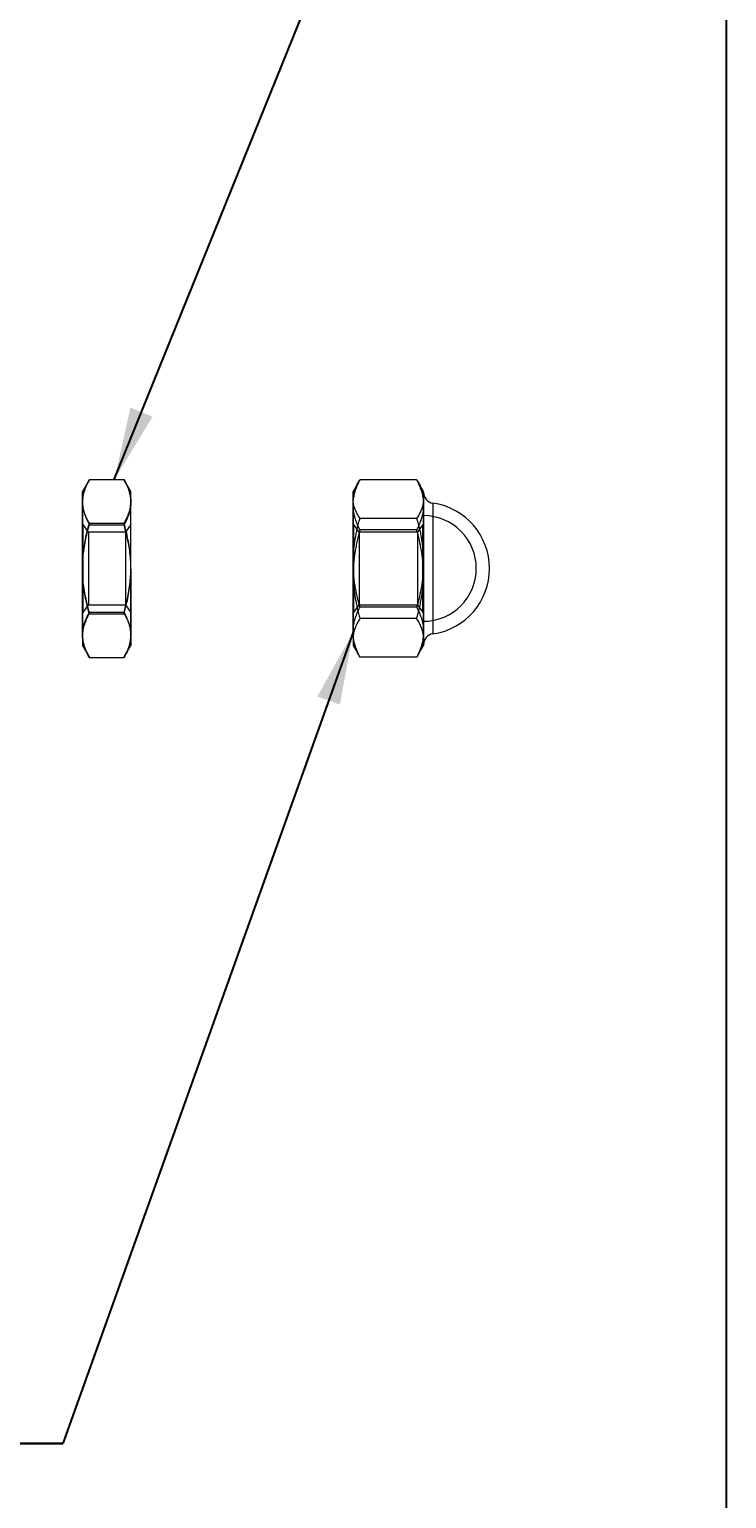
# Model space of a CAD drawing. Header units: inches. Extents: x 0.03 to 2.74, y 0.01 to 1.91.
# Drawn here: x 2.6325 to 2.7365, y 0.3459 to 0.5649 of the extents above; entities that cross this region are included whole.
import ezdxf

# ---------------------------------------------------------------- set-up
doc = ezdxf.new("R2010")
doc.units = ezdxf.units.IN
doc.header["$MEASUREMENT"] = 0
doc.layers.add('SLD-0_0', color=7, linetype='Continuous')
doc.styles.add('SLDTEXTSTYLE0', font='TXT', dxfattribs={"width": 0.75})
doc.dimstyles.new('SLDDIMSTYLE1', dxfattribs={"dimtxt": 0.18, "dimasz": 0.01083333333333333, "dimexe": 0, "dimexo": 0.0625, "dimgap": 0, "dimtad": 0, "dimtih": 1, "dimtoh": 1, "dimdec": 0, "dimrnd": 1e-09, "dimzin": 0, "dimdsep": 46, "dimtxsty": 'Standard', "dimsah": 1, "dimcen": 0.09, "dimadec": 0, "dimazin": 0, "dimtfac": 0.01083333333333333, "dimtdec": 0, "dimtofl": 0, "dimtmove": 0, "dimatfit": 3, "dimfxl": 1, "dimfrac": 2, "dimtolj": 1, "dimtzin": 0, "dimarcsym": 0})

# ---------------------------------------------------------------- blocks, each defined once
blk = doc.blocks.new('SW_NOTE_48')
at = {"layer": 'SLD-0_0', "color": 0}
for p, q in [((-0.164824521934758, -4.553079989440438e-17), (0, -4.553079989440438e-17)), ((0, -4.553079989440438e-17), (-0.164824521934758, -4.553079989440438e-17)), ((-0.164824521934758, -4.553079989440438e-17), (0, -4.553079989440438e-17)), ((0, -4.553079989440438e-17), (-0.164824521934758, -4.553079989440438e-17)), ((-0.164824521934758, -4.553079989440438e-17), (0, -4.553079989440438e-17)), ((0, -4.553079989440438e-17), (-0.164824521934758, -4.553079989440438e-17))]:
    blk.add_line(p, q, dxfattribs=at)
at = {"layer": 'SLD-0_0', "color": 0, "insert": (-0.1647976792640759, 0.01355897489291128), "char_height": 0.01148293963254593, "attachment_point": 1, "style": 'SLDTEXTSTYLE0'}
blk.add_mtext('STAINLESS ACORN NUT', dxfattribs=at)

msp = doc.modelspace()

# ---------------------------------------------------------------- linework, layer by layer
at = {"linetype": 'Continuous', "lineweight": 15}
for p, q in [((2.641383351608257, 0.4977492362889238), (2.640398154100454, 0.4960426716977481)), ((2.641423831140634, 0.4978184957666102), (2.646590349234354, 0.4978184957666102)), ((2.647616026274534, 0.4960426716977481), (2.646630633213434, 0.4977492362889238)), ((2.681486834996061, 0.497309151233935), (2.680755465667124, 0.4960426716977481)), ((2.690228654009822, 0.4977821213256998), (2.681781142707304, 0.4977821213256998)), ((2.691254331050002, 0.4960426716977481), (2.690522570614472, 0.4973098486564339)), ((2.640398154100454, 0.4944495295463066), (2.640398154100454, 0.4960421583703447)), ((2.647616026274534, 0.4944495295463066), (2.647616026274534, 0.4960421583703447)), ((2.680755465667124, 0.4940480891837799), (2.680755465667124, 0.4960398086752664)), ((2.691254331050002, 0.4940480891837799), (2.691254331050002, 0.4960398086752664)), ((2.691254331050002, 0.4731951106347231), (2.691254331050002, 0.4959243527868004)), ((2.640398154100454, 0.4945580799589896), (2.640398154100454, 0.4846682819444104)), ((2.640398154100454, 0.4844511814771131), (2.640398154100454, 0.4944495295463066)), ((2.647616026274534, 0.4846682819444104), (2.647616026274534, 0.4945580799589896)), ((2.647616026274534, 0.4844511814771131), (2.647616026274534, 0.4944495295463066)), ((2.680755465667124, 0.4854166006142224), (2.680755465667124, 0.4949049578962705)), ((2.680755465667124, 0.4940480891837799), (2.680755465667124, 0.4837028628073011)), ((2.691254331050002, 0.4854166006142224), (2.691254331050002, 0.4949049578962705)), ((2.691254331050002, 0.4940480891837799), (2.691254331050002, 0.4837028628073011)), ((2.692660359251889, 0.4942983508066252), (2.692660359251889, 0.4748181991763324)), ((2.640481459804765, 0.4911214118124511), (2.640398154100454, 0.4911214118124511)), ((2.640398154100454, 0.4911212895916408), (2.640398154100454, 0.4780001033909256)), ((2.641285574960003, 0.4899731175082004), (2.640481459804765, 0.4911214118124511)), ((2.640481459804765, 0.4779981738298828), (2.640481459804765, 0.4911193600305979)), ((2.641423831140634, 0.4912976641513691), (2.646590349234354, 0.4912976641513691)), ((2.641423831140634, 0.491080563326003), (2.646590349234354, 0.491080563326003)), ((2.647616026274534, 0.4911214118124511), (2.646811911119296, 0.4899731175082004)), ((2.647616026274534, 0.4779981738298828), (2.647616026274534, 0.4911193600305979)), ((2.680838966924733, 0.4911214118124511), (2.680755465667124, 0.4911214118124511)), ((2.680755465667124, 0.4779980875114355), (2.680755465667124, 0.491121375910088)), ((2.681642886526674, 0.4899731175082004), (2.680838966924733, 0.4911214118124511)), ((2.680838966924733, 0.4779980875114355), (2.680838966924733, 0.491121375910088)), ((2.690228654009822, 0.4920277952307214), (2.681781142707304, 0.4920277952307214)), ((2.691170829792394, 0.4911214118124511), (2.690366910190452, 0.4899731175082004)), ((2.691254331050002, 0.4911214118124511), (2.691170829792394, 0.4911214118124511)), ((2.691170829792394, 0.4779980875114355), (2.691170829792394, 0.491121375910088)), ((2.691254331050002, 0.4766862571797003), (2.691254331050002, 0.4924323598627118)), ((2.691254331050002, 0.4779980875114355), (2.691254331050002, 0.491121375910088)), ((2.646811911119296, 0.4899731175082004), (2.641285574960003, 0.4899731175082004)), ((2.641285574960003, 0.48997287574016), (2.641285574960003, 0.4791465876813635)), ((2.646811911119296, 0.48997287574016), (2.646811911119296, 0.4791465876813635)), ((2.690366910190452, 0.4899731175082004), (2.681642886526674, 0.4899731175082004)), ((2.681642886526674, 0.4899726015072169), (2.681642886526674, 0.4791468619143067)), ((2.690228654009822, 0.4903140574238001), (2.681781142707304, 0.4903140574238001)), ((2.690366910190452, 0.4899726015072169), (2.690366910190452, 0.4791468619143067)), ((2.640398154100454, 0.4846682819444104), (2.640398154100454, 0.4746699338752169)), ((2.640398154100454, 0.474561383462534), (2.640398154100454, 0.4844511814771131)), ((2.647616026274534, 0.4746699338752169), (2.647616026274534, 0.4846682819444104)), ((2.647616026274534, 0.4844511814771131), (2.647616026274534, 0.474561383462534)), ((2.680755465667124, 0.4750713742377436), (2.680755465667124, 0.4854166006142224)), ((2.691254331050002, 0.4750713742377436), (2.691254331050002, 0.4854166006142224)), ((2.680755465667124, 0.4837028628073011), (2.680755465667124, 0.474214505525253)), ((2.691254331050002, 0.4837028628073011), (2.691254331050002, 0.474214505525253)), ((2.640398154100454, 0.4779980516090724), (2.640481459804765, 0.4779980516090724)), ((2.640481459804765, 0.4779980516090724), (2.641285574960003, 0.4791463459133231)), ((2.641285574960003, 0.4791463459133231), (2.646811911119296, 0.4791463459133231)), ((2.641423831140634, 0.4780389000955206), (2.646590349234354, 0.4780389000955206)), ((2.641423831140634, 0.4778217992701545), (2.646590349234354, 0.4778217992701545)), ((2.646811911119296, 0.4791463459133231), (2.647616026274534, 0.4779980516090724)), ((2.680755465667124, 0.4779980516090724), (2.680838966924733, 0.4779980516090724)), ((2.680838966924733, 0.4779980516090724), (2.681642886526674, 0.4791463459133231)), ((2.681642886526674, 0.4791463459133231), (2.690366910190452, 0.4791463459133231)), ((2.690228654009822, 0.4788054059977235), (2.681781142707304, 0.4788054059977235)), ((2.690366910190452, 0.4791463459133231), (2.691170829792394, 0.4779980516090724)), ((2.691170829792394, 0.4779980516090724), (2.691254331050002, 0.4779980516090724)), ((2.690228654009822, 0.4770916681908022), (2.681781142707304, 0.4770916681908022)), ((2.640398154100454, 0.4746699338752169), (2.640398154100454, 0.4730773050511788)), ((2.647616026274534, 0.4746699338752169), (2.647616026274534, 0.4730773050511788)), ((2.680755465667124, 0.4750713742377436), (2.680755465667124, 0.4730796547462572)), ((2.691254331050002, 0.4750713742377436), (2.691254331050002, 0.4730796547462572)), ((2.640398154100454, 0.4730767917237755), (2.641383351608257, 0.4713702271325997)), ((2.641423831140634, 0.4713009676549134), (2.646590349234354, 0.4713009676549134)), ((2.646630633213434, 0.4713702271325997), (2.647616026274534, 0.4730767917237755)), ((2.680755465667124, 0.4730767917237755), (2.681486834996061, 0.4718103121875885)), ((2.690228654009822, 0.4713373420958238), (2.681781142707304, 0.4713373420958238)), ((2.690522570614472, 0.4718096147650896), (2.691254331050002, 0.4730767917237755))]:
    msp.add_line(p, q, dxfattribs=at)
for centre, radius, start, end in [((2.692894573006238, 0.4959247340445695), 0.001640241964072728, 179.9943993534487, 261.7905489415828), ((2.691254407711227, 0.4845599198267863), 0.009842316307075894, 359.9989049067374, 81.78734009576287), ((2.691254325084425, 0.4845597883831483), 0.007873959449642975, 359.9995876168022, 89.99995659078736), ((2.691254207153295, 0.4845597929685672), 0.007874077380807505, 270.0009015352627, 359.9995542571457), ((2.691254407711227, 0.4845595435947373), 0.009842316307075894, 278.212659904238, 0.001095093258902949), ((2.692894573006238, 0.4731947293769541), 0.001640241964072728, 98.209451058418, 180.0056006465521)]:
    msp.add_arc(centre, radius, start, end, dxfattribs=at)
for points, knots in [([(2.640398154100454, 0.4945580799589896), (2.640399225744997, 0.4946353334842781), (2.640402061156895, 0.4948397348094986), (2.640432414434565, 0.4951712740174647), (2.64049525009761, 0.4955517913971449), (2.640586800406433, 0.4959314944740697), (2.640706086076304, 0.4963115694614222), (2.640851345836069, 0.4966909790003428), (2.641078115198572, 0.4972016107438304), (2.641284776980839, 0.4975703717488966), (2.641423831140634, 0.4978184957666102)], [0, 0, 0, 0, 0.06700096903938899, 0.1772745879435666, 0.288355621859807, 0.4012651158473401, 0.5157536834384725, 0.6336257537810213, 0.753481933529467, 1, 1, 1, 1]), ([(2.641423831140634, 0.4978184957666102), (2.641277763663161, 0.497548644466984), (2.641060174248075, 0.4971466604835396), (2.640825514096229, 0.4965890789125303), (2.640674876822767, 0.4961697302364587), (2.640554136244032, 0.4957452922384039), (2.64046529371889, 0.4953158297707478), (2.640408764293533, 0.494883597315977), (2.640401684773829, 0.49459397098163), (2.640398154100454, 0.4944495295463066)], [0, 0, 0, 0, 0.2582662146441424, 0.3847262618174757, 0.5091793512644728, 0.6334356922703178, 0.7560936454489718, 0.8783598735409232, 1, 1, 1, 1]), ([(2.646590349234354, 0.4978184957666102), (2.646736262243668, 0.4975486067618495), (2.646953640581498, 0.4971465314189498), (2.647188790867445, 0.4965891755939797), (2.647338958293461, 0.4961696410560041), (2.64746018815675, 0.4957453625693874), (2.647548616814618, 0.4953157964561352), (2.647605190594115, 0.4948835975252173), (2.647612420544471, 0.4945939719717202), (2.647616026274534, 0.4944495295463066)], [0, 0, 0, 0, 0.2582452486882441, 0.3847287036039674, 0.5091653456989791, 0.6334386454672328, 0.7560874497311245, 0.8783556218563252, 1, 1, 1, 1]), ([(2.647616026274534, 0.4945580799589896), (2.647614878689894, 0.4946353335955941), (2.647611842390135, 0.4948397326351038), (2.647581531471224, 0.4951712527955639), (2.647518990192848, 0.4955518128592684), (2.64742736632467, 0.4959314929732023), (2.647308084923507, 0.4963115639376662), (2.647162878823527, 0.4966910284227453), (2.646935752668989, 0.4972014942011495), (2.646729269545141, 0.4975703394350993), (2.646590349234354, 0.4978184957666102)], [0, 0, 0, 0, 0.06700309326299206, 0.1772779704500965, 0.2883510772289676, 0.4012618595762187, 0.5157517335451715, 0.6336251488731767, 0.753505723688276, 1, 1, 1, 1]), ([(2.680755465667124, 0.4949049578962705), (2.680756613171284, 0.4949731376453702), (2.680759651131433, 0.4951536401376814), (2.680790034323809, 0.4954465021846848), (2.68087418257963, 0.4958984574381015), (2.681056399670191, 0.4964660273408584), (2.681372040202937, 0.4971363841100432), (2.681642670683272, 0.4975635537581823), (2.681781142707304, 0.4977821213256998)], [0, 0, 0, 0, 0.06601160628844292, 0.1747624421309461, 0.2845919721379038, 0.5107240778021751, 0.7496548534629057, 1, 1, 1, 1]), ([(2.680755465667124, 0.4940480891837799), (2.680759058035173, 0.4942084382696023), (2.68076626320562, 0.4945300485496418), (2.680832007874396, 0.495086181350221), (2.680960321268637, 0.4957147279810563), (2.681174159609655, 0.4964114449004079), (2.681447083984128, 0.4971041656047462), (2.681669080580803, 0.4975546967608172), (2.681781142707304, 0.4977821213256998)], [0, 0, 0, 0, 0.1230411447219794, 0.2467821803127368, 0.4292444254518288, 0.6146360537272318, 0.8054713272954267, 1, 1, 1, 1]), ([(2.690228654009822, 0.4977821213256998), (2.690374213679518, 0.4975523397848173), (2.690590369325782, 0.4972111149278717), (2.690826550430379, 0.4967334834087976), (2.690976791343376, 0.4963752001346499), (2.69109817344565, 0.4960127550961748), (2.691186754929171, 0.4956456292599451), (2.691243465226344, 0.4952761346575624), (2.691250718351121, 0.4950283677649281), (2.691254331050002, 0.4949049578962705)], [0, 0, 0, 0, 0.2630705235437109, 0.3906588902575852, 0.5153084922707171, 0.6389511526479896, 0.7602305924513751, 0.8805735876207286, 1, 1, 1, 1]), ([(2.690228654009822, 0.4977821213256998), (2.690339688039136, 0.4975568935644704), (2.690559662480141, 0.4971106848554703), (2.69083219930086, 0.496420364474411), (2.691047951166843, 0.4957216884739265), (2.691177412966094, 0.4950887752762124), (2.69124361419142, 0.494530344380682), (2.691250761271744, 0.4942087280597526), (2.691254331050002, 0.4940480891837799)], [0, 0, 0, 0, 0.1926685510192719, 0.381704213308193, 0.5689615861941641, 0.7532155440385202, 0.8767376683539143, 1, 1, 1, 1]), ([(2.641423831140634, 0.4912976641513691), (2.641277831977772, 0.4915586644796924), (2.641060480206658, 0.4919472207050168), (2.640825615075149, 0.4924872105638506), (2.640674966992275, 0.4928930377274922), (2.640554194156437, 0.4933038343578195), (2.640465325059934, 0.4937195108953871), (2.64040876956833, 0.4941378999622197), (2.640401685984173, 0.494418281420948), (2.640398154100454, 0.4945580799589896)], [0, 0, 0, 0, 0.2591780636113061, 0.3858433846831957, 0.5103357223257455, 0.634470956910392, 0.7568714481064396, 0.8787758068416963, 1, 1, 1, 1]), ([(2.640398154100454, 0.4944495295463066), (2.640399225662926, 0.4943697059507682), (2.640402060469092, 0.4941585335491037), (2.640432400505517, 0.4938160399851397), (2.640495216529776, 0.4934229089620358), (2.640586742539222, 0.4930306060464512), (2.640706005094584, 0.4926378979684853), (2.640851251932917, 0.4922458606337701), (2.64107783940985, 0.4917185672986746), (2.6412847148099, 0.4913370919183787), (2.641423831140634, 0.491080563326003)], [0, 0, 0, 0, 0.06723378099416227, 0.1778661924431607, 0.2892416305826534, 0.4023500863890619, 0.5169141211476511, 0.6347219974285822, 0.7543635666534229, 1, 1, 1, 1]), ([(2.646590349234354, 0.4912976641513691), (2.646736194529868, 0.4915587031579799), (2.646953337268202, 0.4919473528193024), (2.647188687808413, 0.4924871115206851), (2.64733886987515, 0.4928931292566849), (2.647460128999979, 0.4933037620482139), (2.647548586101872, 0.4937195451644771), (2.64760518517689, 0.4941378997824553), (2.647612419296746, 0.4944182804097793), (2.647616026274534, 0.4945580799589896)], [0, 0, 0, 0, 0.2591559266878347, 0.3858460252535295, 0.5103209231695277, 0.6344741445004543, 0.756864898612473, 0.8787713049379058, 1, 1, 1, 1]), ([(2.647616026274534, 0.4944495295463066), (2.647614878776364, 0.4943697058418563), (2.647611843119075, 0.4941585356486568), (2.647581545132383, 0.4938160605614995), (2.647519023946162, 0.4934228881682627), (2.647427424266786, 0.4930306074685738), (2.64730816568059, 0.4926379034098656), (2.647162973973928, 0.4922458122605853), (2.646936025810724, 0.4917186813127287), (2.646729331107124, 0.4913371234718333), (2.646590349234354, 0.491080563326003)], [0, 0, 0, 0, 0.06723578470772028, 0.177869390357646, 0.2892373817141138, 0.4023470584486485, 0.5169123298473395, 0.6347214777834144, 0.7543860959358502, 1, 1, 1, 1]), ([(2.681781142707304, 0.4920277952307214), (2.681635583003845, 0.4922575764964677), (2.681419427250739, 0.4925988010343468), (2.68118324629463, 0.4930764323884573), (2.681033005371676, 0.493434715656651), (2.680911623272018, 0.4937971606966904), (2.680823041787813, 0.494164286532511), (2.680766331490817, 0.4945337811349996), (2.680759078366018, 0.4947815480276199), (2.680755465667124, 0.4949049578962705)], [0, 0, 0, 0, 0.2630703678343826, 0.3906587615070087, 0.5153083898579468, 0.6389510763602644, 0.7602305417893584, 0.8805735623865548, 1, 1, 1, 1]), ([(2.681781142707304, 0.4903140574238001), (2.681639996197701, 0.4906035666971155), (2.681389627448124, 0.4911171045448078), (2.681105927969909, 0.4918837968513509), (2.680908907497632, 0.492595770251991), (2.680780143461312, 0.4933184310603424), (2.680763678892208, 0.4938052455018735), (2.680755465667124, 0.4940480891837799)], [0, 0, 0, 0, 0.2470937918141999, 0.4383003437964713, 0.6265078951700775, 0.8136863039341873, 1, 1, 1, 1]), ([(2.691254331050002, 0.4949049578962705), (2.691253183545862, 0.4948367781471592), (2.691250145585763, 0.4946562756548172), (2.691219762392809, 0.4943634136081621), (2.691135614140243, 0.4939114583527866), (2.690953397023544, 0.4933438884657625), (2.69063775669978, 0.492673531824565), (2.690367126058965, 0.4922463625282509), (2.690228654009822, 0.4920277952307214)], [0, 0, 0, 0, 0.06601162021874137, 0.1747624790107179, 0.2845920321947837, 0.510724185579265, 0.7496550116610836, 0.9999999999999999, 0.9999999999999999, 0.9999999999999999, 0.9999999999999999]), ([(2.691254331050002, 0.4940480891837799), (2.691246364979012, 0.4938094082757205), (2.691230335168653, 0.4933291201013557), (2.691104249073686, 0.4926100992283372), (2.69090742092585, 0.4918937126263662), (2.690621900660062, 0.4911207050899813), (2.690369793322612, 0.4906035696095978), (2.690228654009822, 0.4903140574238001)], [0, 0, 0, 0, 0.1831248387193336, 0.3684948879423366, 0.5586347756464441, 0.7529068963843354, 1, 1, 1, 1]), ([(2.640398154100454, 0.4846682819444104), (2.640402062680151, 0.4849690730614444), (2.640409887774541, 0.4855712659459542), (2.640480940475151, 0.4865796711946113), (2.640612679275184, 0.4876903978631289), (2.640824599316859, 0.4889014196528688), (2.641092816533166, 0.4901055084490859), (2.641313488788548, 0.4909002639724188), (2.641423831140634, 0.4912976641513691)], [0, 0, 0, 0, 0.1340629654351824, 0.2683980985123954, 0.4503869590808178, 0.6323888028515975, 0.8161840323949454, 1, 1, 1, 1]), ([(2.640398154100454, 0.4844511814771131), (2.640402062679965, 0.4847519726021166), (2.64040988777388, 0.4853541654946092), (2.64048094047553, 0.4863625707510866), (2.640612679273232, 0.4874732974202244), (2.640824599324094, 0.4886843192075059), (2.641092816479139, 0.4898884078928875), (2.641313488781504, 0.4906831632762737), (2.641423831140634, 0.491080563326003)], [0, 0, 0, 0, 0.1340629758535821, 0.2683981158172349, 0.4503869857149767, 0.6323888388157411, 0.8161840777810085, 1, 1, 1, 1]), ([(2.647616026274534, 0.4846682819444104), (2.647612015092804, 0.4849690714004729), (2.647603984664352, 0.4855712550880592), (2.647533343374569, 0.4865796804315631), (2.647401531029423, 0.4876904180052191), (2.647189340075246, 0.4889014006241668), (2.646921138550453, 0.4901054818072265), (2.646700614980875, 0.4909002605177922), (2.646590349234354, 0.4912976641513691)], [0, 0, 0, 0, 0.1340641415224155, 0.268397836054051, 0.4503873998402144, 0.6323949123798777, 0.8161908521209031, 1, 1, 1, 1]), ([(2.647616026274534, 0.4844511814771131), (2.647612015092989, 0.484751970941145), (2.647603984665014, 0.4853541546367142), (2.64753334337419, 0.4863625799880384), (2.647401531031373, 0.4874733175623141), (2.647189340068015, 0.4886843001788063), (2.646921138604462, 0.4898883812510143), (2.646700614987918, 0.4906831598216461), (2.646590349234354, 0.491080563326003)], [0, 0, 0, 0, 0.1340641519412016, 0.2683978533595339, 0.4503874264755005, 0.6323949483458869, 0.8161908975093206, 1, 1, 1, 1]), ([(2.680755465667124, 0.4854166006142224), (2.680756611456514, 0.4855732063314186), (2.680759638007196, 0.485986873227218), (2.680789815367473, 0.4866571428063252), (2.680872825413636, 0.4876849855855136), (2.681051139212962, 0.4889717186191933), (2.681363097928393, 0.4905083113089556), (2.681641638080337, 0.4915207322356015), (2.681781142707304, 0.4920277952307214)], [0, 0, 0, 0, 0.06999361828850766, 0.1848849666637654, 0.2997783899317655, 0.5307935354895196, 0.765001661895226, 1, 1, 1, 1]), ([(2.690228654009822, 0.4920277952307214), (2.69037542041096, 0.4914942183226535), (2.690595823871854, 0.4906929300422341), (2.690828342874389, 0.489608905323091), (2.690978309598159, 0.4887858188987109), (2.691099166750866, 0.4879540055782332), (2.691187261842196, 0.4871124813729527), (2.691243555201763, 0.4862662238285271), (2.691250739123556, 0.4856998065414943), (2.691254331050002, 0.4854166006142224)], [0, 0, 0, 0, 0.2472568409011932, 0.3713129370329517, 0.4953568034996156, 0.6211195847415388, 0.7468711117029918, 0.8734367697268227, 1, 1, 1, 1]), ([(2.681781142707304, 0.4903140574238001), (2.681634376305547, 0.4897804805158169), (2.681413972843725, 0.4889791922355246), (2.681181453845535, 0.487895167515787), (2.681031487096889, 0.4870720810312759), (2.680910629999307, 0.4862402677034618), (2.680822534857275, 0.4853987434883412), (2.680766241520672, 0.4845524860052404), (2.680759057595205, 0.4839860687185197), (2.680755465667124, 0.4837028628073011)], [0, 0, 0, 0, 0.2472568409383142, 0.3713129370886974, 0.4953568035739843, 0.6211196129915855, 0.746871111677796, 0.8734367768186154, 1, 1, 1, 1]), ([(2.691254331050002, 0.4837028628073011), (2.691253185260611, 0.4838594685165488), (2.691250158709833, 0.4842731354044131), (2.691219981347246, 0.4849434049831998), (2.691136971317855, 0.4859712477089953), (2.690958657458657, 0.4872579807407456), (2.690646698819357, 0.4887945734445407), (2.690368158641486, 0.4898069944295675), (2.690228654009822, 0.4903140574238001)], [0, 0, 0, 0, 0.06999361475509089, 0.1848849631676543, 0.2997783900177095, 0.5307935074594762, 0.7650016618189212, 1, 1, 1, 1]), ([(2.641423831140634, 0.4780389000955206), (2.641345810232469, 0.4783165494427731), (2.641189711700019, 0.4788720499702857), (2.640955096315459, 0.4798351263502872), (2.640729503632959, 0.4809292999243587), (2.640543076675027, 0.482163042259128), (2.640421347579863, 0.4834106353594836), (2.640405885085009, 0.4842490759187941), (2.640398154100454, 0.4846682819444104)], [0, 0, 0, 0, 0.1285469705476009, 0.2571873863776813, 0.4417695633595365, 0.6263251762907821, 0.8131689408622786, 1, 1, 1, 1]), ([(2.641423831140634, 0.4778217992701545), (2.64134581024006, 0.4780994487468151), (2.641189711756033, 0.4786549494149567), (2.640955096304669, 0.4796180259039011), (2.640729503636274, 0.4807121994818414), (2.640543076674123, 0.4819459418154569), (2.640421347580896, 0.4831935349081943), (2.640405885085304, 0.4840319754594843), (2.640398154100454, 0.4844511814771131)], [0, 0, 0, 0, 0.1285470186912816, 0.2571874279378976, 0.441769595473342, 0.6263251989595363, 0.8131689539688803, 1, 1, 1, 1]), ([(2.646590349234354, 0.4780389000955206), (2.646668365704588, 0.478316550267912), (2.646824455357952, 0.4788720524463023), (2.647059143946402, 0.4798351019732434), (2.647284320352106, 0.4809293495725395), (2.647471274553685, 0.4821630050616086), (2.647592496672352, 0.4834106549412927), (2.647608183201012, 0.4842490797423338), (2.647616026274534, 0.4846682819444104)], [0, 0, 0, 0, 0.1285473868945874, 0.2571882193743116, 0.4417651830317409, 0.6263257417293933, 0.8131674161691348, 1, 1, 1, 1]), ([(2.646590349234354, 0.4778217992701545), (2.646668365696994, 0.4780994495719544), (2.646824455301932, 0.4786549518909745), (2.647059143957191, 0.4796180015268576), (2.647284320348791, 0.4807122491300222), (2.64747127455459, 0.4819459046179375), (2.647592496671321, 0.4831935544900032), (2.647608183200718, 0.4840319792830239), (2.647616026274534, 0.4844511814771131)], [0, 0, 0, 0, 0.1285474350384005, 0.2571882609346153, 0.441765215145867, 0.6263257643981813, 0.8131674292758431, 1, 1, 1, 1]), ([(2.681781142707304, 0.4788054059977235), (2.681634376305547, 0.4793389829057066), (2.681413972843725, 0.4801402711859989), (2.681181453845535, 0.4812242959057366), (2.681031487096889, 0.4820473823902477), (2.680910629999307, 0.4828791957180618), (2.680822534857275, 0.4837207199331824), (2.680766241520672, 0.4845669774162831), (2.680759057595205, 0.4851333947030038), (2.680755465667124, 0.4854166006142224)], [0, 0, 0, 0, 0.2472568409383142, 0.3713129370886974, 0.4953568035739843, 0.6211196129915855, 0.746871111677796, 0.8734367768186154, 1, 1, 1, 1]), ([(2.691254331050002, 0.4854166006142224), (2.691253185260611, 0.4852599949049747), (2.691250158709833, 0.4848463280171105), (2.691219981347246, 0.4841760584383237), (2.691136971317855, 0.4831482157125283), (2.690958657458657, 0.4818614826807779), (2.690646698819357, 0.4803248899769828), (2.690368158641486, 0.479312468991956), (2.690228654009822, 0.4788054059977235)], [0, 0, 0, 0, 0.06999361475509089, 0.1848849631676543, 0.2997783900177095, 0.5307935074594762, 0.7650016618189212, 1, 1, 1, 1]), ([(2.680755465667124, 0.4837028628073011), (2.680756611456514, 0.483546257090105), (2.680759638007196, 0.4831325901943056), (2.680789815367473, 0.4824623206151984), (2.680872825413636, 0.48143447783601), (2.681051139212962, 0.4801477448023302), (2.681363097928393, 0.4786111521125679), (2.681641638080337, 0.477598731185922), (2.681781142707304, 0.4770916681908022)], [0, 0, 0, 0, 0.06999361828850766, 0.1848849666637654, 0.2997783899317655, 0.5307935354895196, 0.765001661895226, 1, 1, 1, 1]), ([(2.690228654009822, 0.4770916681908022), (2.69037542041096, 0.4776252450988701), (2.690595823871854, 0.4784265333792895), (2.690828342874389, 0.4795105580984325), (2.690978309598159, 0.4803336445228126), (2.691099166750866, 0.4811654578432904), (2.691187261842196, 0.4820069820485709), (2.691243555201763, 0.4828532395929964), (2.691250739123556, 0.4834196568800293), (2.691254331050002, 0.4837028628073011)], [0, 0, 0, 0, 0.2472568409011932, 0.3713129370329517, 0.4953568034996156, 0.6211195847415388, 0.7468711117029918, 0.8734367697268227, 1, 1, 1, 1]), ([(2.640398154100454, 0.4746699338752169), (2.640399225662926, 0.4747497574707553), (2.640402060469092, 0.4749609298724199), (2.640432400505517, 0.4753034234363838), (2.640495216529776, 0.4756965544594877), (2.640586742539222, 0.4760888573750724), (2.640706005094584, 0.4764815654530383), (2.640851251932917, 0.4768736027877535), (2.64107783940985, 0.4774008961228489), (2.6412847148099, 0.4777823715031449), (2.641423831140634, 0.4780389000955206)], [0, 0, 0, 0, 0.06723378099416227, 0.1778661924431607, 0.2892416305826534, 0.4023500863890619, 0.5169141211476511, 0.6347219974285822, 0.7543635666534229, 1, 1, 1, 1]), ([(2.641423831140634, 0.4778217992701545), (2.641277831977772, 0.4775607989418311), (2.641060480206658, 0.4771722427165067), (2.640825615075149, 0.4766322528576729), (2.640674966992275, 0.4762264256940314), (2.640554194156437, 0.4758156290637041), (2.640465325059934, 0.4753999525261364), (2.64040876956833, 0.4749815634593039), (2.640401685984173, 0.4747011820005755), (2.640398154100454, 0.474561383462534)], [0, 0, 0, 0, 0.2591780636113061, 0.3858433846831957, 0.5103357223257455, 0.634470956910392, 0.7568714481064396, 0.8787758068416963, 1, 1, 1, 1]), ([(2.647616026274534, 0.4746699338752169), (2.647614878776364, 0.4747497575796673), (2.647611843119075, 0.4749609277728667), (2.647581545132383, 0.475303402860024), (2.647519023946162, 0.4756965752532609), (2.647427424266786, 0.4760888559529498), (2.64730816568059, 0.4764815600116579), (2.647162973973928, 0.4768736511609383), (2.646936025810724, 0.4774007821087949), (2.646729331107124, 0.4777823399496903), (2.646590349234354, 0.4780389000955206)], [0, 0, 0, 0, 0.06723578470772028, 0.177869390357646, 0.2892373817141138, 0.4023470584486485, 0.5169123298473395, 0.6347214777834144, 0.7543860959358502, 1, 1, 1, 1]), ([(2.646590349234354, 0.4778217992701545), (2.646736194529868, 0.4775607602635437), (2.646953337268202, 0.4771721106022211), (2.647188687808413, 0.4766323519008385), (2.64733886987515, 0.4762263341648387), (2.647460128999979, 0.4758157013733096), (2.647548586101872, 0.4753999182570464), (2.64760518517689, 0.4749815636390683), (2.647612419296746, 0.4747011830117442), (2.647616026274534, 0.474561383462534)], [0, 0, 0, 0, 0.2591559266878347, 0.3858460252535295, 0.5103209231695277, 0.6344741445004543, 0.756864898612473, 0.8787713049379058, 1, 1, 1, 1]), ([(2.680755465667124, 0.4750713742377436), (2.680759058034774, 0.4752317233237311), (2.68076626320442, 0.4755533336041017), (2.680832007880183, 0.4761094664017916), (2.680960321234932, 0.4767380130489582), (2.681174159807261, 0.4774347301281333), (2.681447083543597, 0.4781274509809776), (2.681669080518342, 0.4785779818422187), (2.681781142707304, 0.4788054059977235)], [0, 0, 0, 0, 0.1230411549268404, 0.2467822007805067, 0.429244461052763, 0.6146361047042892, 0.8054715758911603, 1, 1, 1, 1]), ([(2.690228654009822, 0.4788054059977235), (2.690339688109083, 0.4785801786480631), (2.690559662943059, 0.4781339702384125), (2.690832198923785, 0.4774436499026558), (2.691047951459912, 0.4767449738642027), (2.691177412876204, 0.4761120605634044), (2.691243614203937, 0.4755536294377202), (2.691250761275914, 0.4752320131147405), (2.691254331050002, 0.4750713742377436)], [0, 0, 0, 0, 0.192668301433847, 0.3817041602741255, 0.5689613609012941, 0.753215524684483, 0.8767376586870828, 1, 1, 1, 1]), ([(2.681781142707304, 0.4770916681908022), (2.681635583003845, 0.4768618869250558), (2.681419427250739, 0.4765206623871767), (2.68118324629463, 0.4760430310330662), (2.681033005371676, 0.4756847477648725), (2.680911623272018, 0.4753223027248332), (2.680823041787813, 0.4749551768890126), (2.680766331490817, 0.474585682286524), (2.680759078366018, 0.4743379153939036), (2.680755465667124, 0.474214505525253)], [0, 0, 0, 0, 0.2630703678343826, 0.3906587615070087, 0.5153083898579468, 0.6389510763602644, 0.7602305417893584, 0.8805735623865548, 1, 1, 1, 1]), ([(2.691254331050002, 0.474214505525253), (2.691253183545862, 0.4742826852743643), (2.691250145585763, 0.4744631877667064), (2.691219762392809, 0.4747560498133614), (2.691135614140243, 0.4752080050687369), (2.690953397023544, 0.4757755749557611), (2.69063775669978, 0.4764459315969585), (2.690367126058965, 0.4768731008932727), (2.690228654009822, 0.4770916681908022)], [0, 0, 0, 0, 0.06601162021874137, 0.1747624790107179, 0.2845920321947837, 0.510724185579265, 0.7496550116610836, 0.9999999999999999, 0.9999999999999999, 0.9999999999999999, 0.9999999999999999]), ([(2.641423831140634, 0.4713009676549134), (2.641277763663161, 0.4715708189545395), (2.641060174248075, 0.471972802937984), (2.640825514096229, 0.4725303845089932), (2.640674876822767, 0.4729497331850648), (2.640554136244032, 0.4733741711831196), (2.64046529371889, 0.4738036336507757), (2.640408764293533, 0.4742358661055465), (2.640401684773829, 0.4745254924398935), (2.640398154100454, 0.4746699338752169)], [0, 0, 0, 0, 0.2582662146441424, 0.3847262618174757, 0.5091793512644728, 0.6334356922703178, 0.7560936454489718, 0.8783598735409232, 1, 1, 1, 1]), ([(2.640398154100454, 0.474561383462534), (2.640399225744997, 0.4744841299372455), (2.640402061156895, 0.474279728612025), (2.640432414434565, 0.4739481894040589), (2.64049525009761, 0.4735676720243786), (2.640586800406433, 0.4731879689474539), (2.640706086076304, 0.4728078939601013), (2.640851345836069, 0.4724284844211808), (2.641078115198572, 0.4719178526776932), (2.641284776980839, 0.471549091672627), (2.641423831140634, 0.4713009676549134)], [0, 0, 0, 0, 0.06700096903938899, 0.1772745879435666, 0.288355621859807, 0.4012651158473401, 0.5157536834384725, 0.6336257537810213, 0.753481933529467, 1, 1, 1, 1]), ([(2.646590349234354, 0.4713009676549134), (2.646736262243668, 0.4715708566596741), (2.646953640581498, 0.4719729320025737), (2.647188790867445, 0.4725302878275439), (2.647338958293461, 0.4729498223655194), (2.64746018815675, 0.4733741008521362), (2.647548616814618, 0.4738036669653884), (2.647605190594115, 0.4742358658963062), (2.647612420544471, 0.4745254914498033), (2.647616026274534, 0.4746699338752169)], [0, 0, 0, 0, 0.2582452486882441, 0.3847287036039674, 0.5091653456989791, 0.6334386454672328, 0.7560874497311245, 0.8783556218563252, 1, 1, 1, 1]), ([(2.647616026274534, 0.474561383462534), (2.647614878689894, 0.4744841298259295), (2.647611842390135, 0.4742797307864198), (2.647581531471224, 0.4739482106259597), (2.647518990192848, 0.4735676505622552), (2.64742736632467, 0.4731879704483212), (2.647308084923507, 0.4728078994838574), (2.647162878823527, 0.4724284349987782), (2.646935752668989, 0.4719179692203741), (2.646729269545141, 0.4715491239864243), (2.646590349234354, 0.4713009676549134)], [0, 0, 0, 0, 0.06700309326299206, 0.1772779704500965, 0.2883510772289676, 0.4012618595762187, 0.5157517335451715, 0.6336251488731767, 0.753505723688276, 1, 1, 1, 1]), ([(2.681781142707304, 0.4713373420958238), (2.68163999616348, 0.4716268514858556), (2.681389627287676, 0.472140389674981), (2.681105928267806, 0.4729070822561187), (2.680908907355267, 0.4736190555193606), (2.680780143485912, 0.4743417161215155), (2.680763678900395, 0.4748285305582367), (2.680755465667124, 0.4750713742377436)], [0, 0, 0, 0, 0.2470938598185703, 0.4383005791325258, 0.6265079263391683, 0.813686319482651, 1, 1, 1, 1]), ([(2.680755465667124, 0.474214505525253), (2.680756613171284, 0.4741463257761533), (2.680759651131433, 0.4739658232838421), (2.680790034323809, 0.4736729612368387), (2.68087418257963, 0.4732210059834221), (2.681056399670191, 0.4726534360806652), (2.681372040202937, 0.4719830793114803), (2.681642670683272, 0.4715559096633412), (2.681781142707304, 0.4713373420958238)], [0, 0, 0, 0, 0.06601160628844292, 0.1747624421309461, 0.2845919721379038, 0.5107240778021751, 0.7496548534629057, 1, 1, 1, 1]), ([(2.691254331050002, 0.4750713742377436), (2.69124636497917, 0.4748326933296111), (2.691230335169129, 0.4743524051550991), (2.691104249071733, 0.4736333842832046), (2.69090742093345, 0.472916997676813), (2.690621900587618, 0.4721439900504452), (2.690369793310897, 0.4716268544144468), (2.690228654009822, 0.4713373420958238)], [0, 0, 0, 0, 0.1831248224899173, 0.3684948552845225, 0.558634726137506, 0.7529068296580543, 1, 1, 1, 1]), ([(2.690228654009822, 0.4713373420958238), (2.690374213679518, 0.4715671236367062), (2.690590369325782, 0.4719083484936518), (2.690826550430379, 0.4723859800127259), (2.690976791343376, 0.4727442632868737), (2.69109817344565, 0.4731067083253488), (2.691186754929171, 0.4734738341615785), (2.691243465226344, 0.4738433287639611), (2.691250718351121, 0.4740910956565954), (2.691254331050002, 0.474214505525253)], [0, 0, 0, 0, 0.2630705235437109, 0.3906588902575852, 0.5153084922707171, 0.6389511526479896, 0.7602305924513751, 0.8805735876207286, 1, 1, 1, 1])]:
    msp.add_open_spline(points, degree=3, knots=knots, dxfattribs=at)
at = {"layer": 'SLD-0_0'}
msp.add_line((2.736454971000843, 0.01017576541099507), (2.736454971000843, 1.906535896556241), dxfattribs=at)

# ---------------------------------------------------------------- block references
msp.add_blockref('SW_NOTE_48', (2.63744022625303, 0.3541067336895387), dxfattribs=at)

# ---------------------------------------------------------------- leaders
for points in [[(2.645143353292317, 0.4978184958287046), (2.681174759436383, 0.5869475660854889)], [(2.680755555143725, 0.4750713744136555), (2.63744022625303, 0.3541067336895387)]]:
    msp.add_leader(points, dimstyle='SLDDIMSTYLE1', override={"dimscale": 1, "dimgap": 0, "dimtad": 0, "dimclrd": 0}, dxfattribs=at)

doc.saveas('drawing.dxf')
